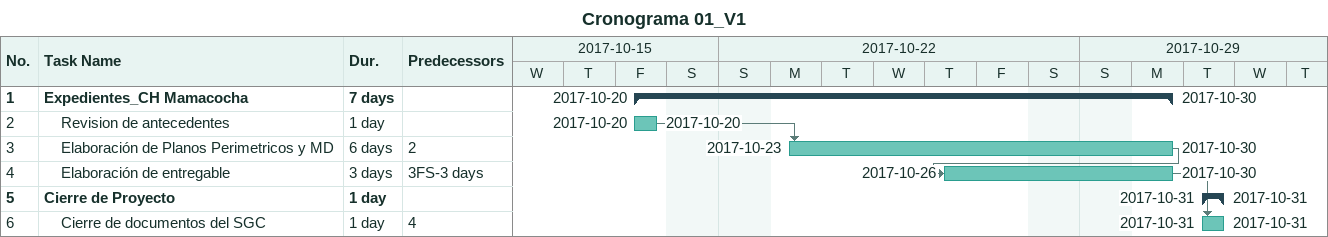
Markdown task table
Cronograma 01_V1

| ID | Level | Task | Duration | Start | Finish | Predecessors |
|---|---|---|---|---|---|---|
| 1 | 1 | **Expedientes_CH Mamacocha** | 7d | 2017-10-20 | 2017-10-30 |  |
| 2 | 2 | Revision de antecedentes | 1d | 2017-10-20 | 2017-10-20 |  |
| 3 | 2 | Elaboración de Planos Perimetricos y MD | 6d | 2017-10-23 | 2017-10-30 | 2 |
| 4 | 2 | Elaboración de entregable | 3d | 2017-10-26 | 2017-10-30 | 3FS-3d |
| 5 | 1 | **Cierre de Proyecto** | 1d | 2017-10-31 | 2017-10-31 |  |
| 6 | 2 | Cierre de documentos del SGC | 1d | 2017-10-31 | 2017-10-31 | 4 |
